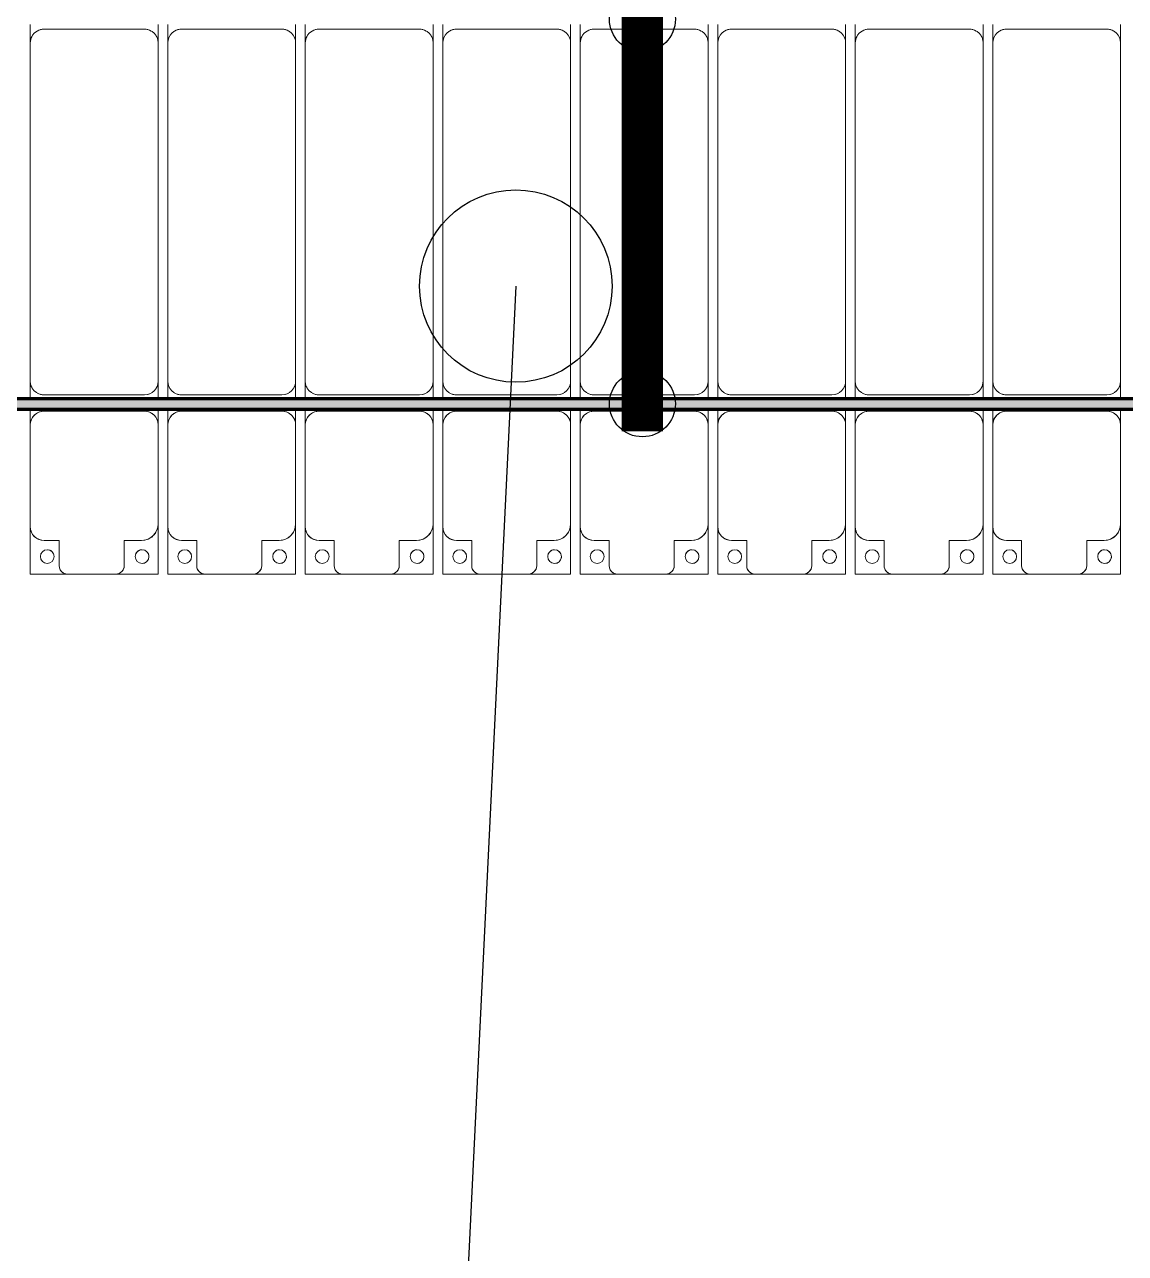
# Model space of a CAD drawing. Header units: millimetres. Extents: x -291190 to 146725, y 19759 to 185158.
# Drawn here: x -55426 to -51423, y 81321 to 85792 of the extents above; entities that cross this region are included whole.
import ezdxf

# ---------------------------------------------------------------- set-up
doc = ezdxf.new("R2010")
doc.units = ezdxf.units.MM
doc.layers.add('A-GENM', color=13, linetype='Continuous', lineweight=9)
doc.layers.add('S-BEAM', color=12, linetype='Continuous', lineweight=9)
for name, color, linetype in [('GC-BICH NEO', 6, 'Continuous'), ('GC-DAY NEO', 5, 'Continuous'), ('GC-HOP 40x60 GIA CUONG', 1, 'Continuous')]:
    doc.layers.add(name, color=color, linetype=linetype)

# ---------------------------------------------------------------- blocks, each defined once
blk = doc.blocks.new('Dải phao đi lại kèm đỡ invester - DẢI PHAO ĐI LẠI-65799-KHUNG KẾT CẤU BÈ PIN 4')
at = {"layer": 'A-GENM', "color": 7}
for p, q in [((116258.4, 1312.2), (116411.8, 1312.2)), ((116258.4, 1129.7), (116258.4, 1312.2)), ((116258.4, 1312.2), (116258.4, 1129.7)), ((116411.8, 1312.2), (116258.4, 1312.2)), ((116588.2, 1312.2), (116411.8, 1312.2)), ((116588.2, 1312.2), (116723.4, 1312.2)), ((116723.4, 1312.2), (116588.2, 1312.2)), ((116723.4, 1312.2), (116723.4, 1139.7)), ((116723.4, 1139.7), (116723.4, 1312.2)), ((116758.4, 1312.2), (116911.8, 1312.2)), ((116758.4, 1129.7), (116758.4, 1312.2)), ((116758.4, 1312.2), (116758.4, 1129.7)), ((116911.8, 1312.2), (116758.4, 1312.2)), ((117088.2, 1312.2), (116911.8, 1312.2)), ((117088.2, 1312.2), (117223.4, 1312.2)), ((117223.4, 1312.2), (117088.2, 1312.2)), ((117223.4, 1312.2), (117223.4, 1139.7)), ((117223.4, 1139.7), (117223.4, 1312.2)), ((117258.4, 1312.2), (117411.8, 1312.2)), ((117258.4, 1129.7), (117258.4, 1312.2)), ((117258.4, 1312.2), (117258.4, 1129.7)), ((117411.8, 1312.2), (117258.4, 1312.2)), ((117588.2, 1312.2), (117411.8, 1312.2)), ((117588.2, 1312.2), (117723.4, 1312.2)), ((117723.4, 1312.2), (117588.2, 1312.2)), ((117723.4, 1312.2), (117723.4, 1139.7)), ((117723.4, 1139.7), (117723.4, 1312.2)), ((117758.4, 1312.2), (117911.8, 1312.2)), ((117758.4, 1129.7), (117758.4, 1312.2)), ((117758.4, 1312.2), (117758.4, 1129.7)), ((117911.8, 1312.2), (117758.4, 1312.2)), ((118088.2, 1312.2), (117911.8, 1312.2)), ((118088.2, 1312.2), (118223.4, 1312.2)), ((118223.4, 1312.2), (118088.2, 1312.2)), ((118223.4, 1312.2), (118223.4, 1139.7)), ((118223.4, 1139.7), (118223.4, 1312.2)), ((118258.4, 1312.2), (118411.8, 1312.2)), ((118258.4, 1129.7), (118258.4, 1312.2)), ((118258.4, 1312.2), (118258.4, 1129.7)), ((118411.8, 1312.2), (118258.4, 1312.2)), ((118588.2, 1312.2), (118411.8, 1312.2)), ((118588.2, 1312.2), (118723.4, 1312.2)), ((118723.4, 1312.2), (118588.2, 1312.2)), ((118723.4, 1312.2), (118723.4, 1139.7)), ((118723.4, 1139.7), (118723.4, 1312.2)), ((118758.4, 1312.2), (118911.8, 1312.2)), ((118758.4, 1129.7), (118758.4, 1312.2)), ((118758.4, 1312.2), (118758.4, 1129.7)), ((118911.8, 1312.2), (118758.4, 1312.2)), ((119088.2, 1312.2), (118911.8, 1312.2)), ((119088.2, 1312.2), (119223.4, 1312.2)), ((119223.4, 1312.2), (119088.2, 1312.2)), ((119223.4, 1312.2), (119223.4, 1139.7)), ((119223.4, 1139.7), (119223.4, 1312.2)), ((119258.4, 1312.2), (119411.8, 1312.2)), ((119258.4, 1129.7), (119258.4, 1312.2)), ((119258.4, 1312.2), (119258.4, 1129.7)), ((119411.8, 1312.2), (119258.4, 1312.2)), ((119588.2, 1312.2), (119411.8, 1312.2)), ((119588.2, 1312.2), (119723.4, 1312.2)), ((119723.4, 1312.2), (119588.2, 1312.2)), ((119723.4, 1312.2), (119723.4, 1139.7)), ((119723.4, 1139.7), (119723.4, 1312.2)), ((119758.4, 1312.2), (119911.8, 1312.2)), ((119758.4, 1129.7), (119758.4, 1312.2)), ((119758.4, 1312.2), (119758.4, 1129.7)), ((119911.8, 1312.2), (119758.4, 1312.2)), ((120088.2, 1312.2), (119911.8, 1312.2)), ((120088.2, 1312.2), (120223.4, 1312.2)), ((120223.4, 1312.2), (120088.2, 1312.2)), ((120223.4, 1312.2), (120223.4, 1139.7)), ((120223.4, 1139.7), (120223.4, 1312.2)), ((116381.8, 1282.2), (116381.8, 1189.7)), ((116618.2, 1189.7), (116618.2, 1282.2)), ((116881.8, 1282.2), (116881.8, 1189.7)), ((117118.2, 1189.7), (117118.2, 1282.2)), ((117381.8, 1282.2), (117381.8, 1189.7)), ((117618.2, 1189.7), (117618.2, 1282.2)), ((117881.8, 1282.2), (117881.8, 1189.7)), ((118118.2, 1189.7), (118118.2, 1282.2)), ((118381.8, 1282.2), (118381.8, 1189.7)), ((118618.2, 1189.7), (118618.2, 1282.2)), ((118881.8, 1282.2), (118881.8, 1189.7)), ((119118.2, 1189.7), (119118.2, 1282.2)), ((119381.8, 1282.2), (119381.8, 1189.7)), ((119618.2, 1189.7), (119618.2, 1282.2)), ((119881.8, 1282.2), (119881.8, 1189.7)), ((120118.2, 1189.7), (120118.2, 1282.2)), ((116381.8, 1189.7), (116318.4, 1189.7)), ((116673.4, 1189.7), (116618.2, 1189.7)), ((116881.8, 1189.7), (116818.4, 1189.7)), ((117173.4, 1189.7), (117118.2, 1189.7)), ((117381.8, 1189.7), (117318.4, 1189.7)), ((117673.4, 1189.7), (117618.2, 1189.7)), ((117881.8, 1189.7), (117818.4, 1189.7)), ((118173.4, 1189.7), (118118.2, 1189.7)), ((118381.8, 1189.7), (118318.4, 1189.7)), ((118673.4, 1189.7), (118618.2, 1189.7)), ((118881.8, 1189.7), (118818.4, 1189.7)), ((119173.4, 1189.7), (119118.2, 1189.7)), ((119381.8, 1189.7), (119318.4, 1189.7)), ((119673.4, 1189.7), (119618.2, 1189.7)), ((119881.8, 1189.7), (119818.4, 1189.7)), ((120173.4, 1189.7), (120118.2, 1189.7)), ((116258.4, 1129.7), (116258.4, 769.7)), ((116723.4, 769.7), (116723.4, 1139.7)), ((116758.4, 1129.7), (116758.4, 769.7)), ((117223.4, 769.7), (117223.4, 1139.7)), ((117258.4, 1129.7), (117258.4, 769.7)), ((117723.4, 769.7), (117723.4, 1139.7)), ((117758.4, 1129.7), (117758.4, 769.7)), ((118223.4, 769.7), (118223.4, 1139.7)), ((118258.4, 1129.7), (118258.4, 769.7)), ((118723.4, 769.7), (118723.4, 1139.7)), ((118758.4, 1129.7), (118758.4, 769.7)), ((119223.4, 769.7), (119223.4, 1139.7)), ((119258.4, 1129.7), (119258.4, 769.7)), ((119723.4, 769.7), (119723.4, 1139.7)), ((119758.4, 1129.7), (119758.4, 769.7)), ((120223.4, 769.7), (120223.4, 1139.7)), ((116258.4, 712.9), (116258.4, 769.7)), ((116258.4, 712.9), (116258.4, 769.7)), ((116723.4, 769.7), (116723.4, 712.9)), ((116723.4, 769.7), (116723.4, 712.9)), ((116758.4, 712.9), (116758.4, 769.7)), ((116758.4, 712.9), (116758.4, 769.7)), ((117223.4, 769.7), (117223.4, 712.9)), ((117223.4, 769.7), (117223.4, 712.9)), ((117258.4, 712.9), (117258.4, 769.7)), ((117258.4, 712.9), (117258.4, 769.7)), ((117723.4, 769.7), (117723.4, 712.9)), ((117723.4, 769.7), (117723.4, 712.9)), ((117758.4, 712.9), (117758.4, 769.7)), ((117758.4, 712.9), (117758.4, 769.7)), ((118223.4, 769.7), (118223.4, 712.9)), ((118223.4, 769.7), (118223.4, 712.9)), ((118258.4, 712.9), (118258.4, 769.7)), ((118258.4, 712.9), (118258.4, 769.7)), ((118723.4, 769.7), (118723.4, 712.9)), ((118723.4, 769.7), (118723.4, 712.9)), ((118758.4, 712.9), (118758.4, 769.7)), ((118758.4, 712.9), (118758.4, 769.7)), ((119223.4, 769.7), (119223.4, 712.9)), ((119223.4, 769.7), (119223.4, 712.9)), ((119258.4, 712.9), (119258.4, 769.7)), ((119258.4, 712.9), (119258.4, 769.7)), ((119723.4, 769.7), (119723.4, 712.9)), ((119723.4, 769.7), (119723.4, 712.9)), ((119758.4, 712.9), (119758.4, 769.7)), ((119758.4, 712.9), (119758.4, 769.7)), ((120223.4, 769.7), (120223.4, 712.9)), ((120223.4, 769.7), (120223.4, 712.9)), ((116308.4, 719.7), (116673.4, 719.7)), ((116808.4, 719.7), (117173.4, 719.7)), ((117308.4, 719.7), (117673.4, 719.7)), ((117808.4, 719.7), (118173.4, 719.7)), ((118308.4, 719.7), (118673.4, 719.7)), ((118808.4, 719.7), (119173.4, 719.7)), ((119308.4, 719.7), (119673.4, 719.7)), ((119808.4, 719.7), (120173.4, 719.7)), ((116258.4, 610.3), (116258.4, 672.9)), ((116258.4, 610.3), (116258.4, 672.9)), ((116723.4, 672.9), (116723.4, 610.3)), ((116723.4, 672.9), (116723.4, 610.3)), ((116758.4, 610.3), (116758.4, 672.9)), ((116758.4, 610.3), (116758.4, 672.9)), ((117223.4, 672.9), (117223.4, 610.3)), ((117223.4, 672.9), (117223.4, 610.3)), ((117258.4, 610.3), (117258.4, 672.9)), ((117258.4, 610.3), (117258.4, 672.9)), ((117723.4, 672.9), (117723.4, 610.3)), ((117723.4, 672.9), (117723.4, 610.3)), ((117758.4, 610.3), (117758.4, 672.9)), ((117758.4, 610.3), (117758.4, 672.9)), ((118223.4, 672.9), (118223.4, 610.3)), ((118223.4, 672.9), (118223.4, 610.3)), ((118258.4, 610.3), (118258.4, 672.9)), ((118258.4, 610.3), (118258.4, 672.9)), ((118723.4, 672.9), (118723.4, 610.3)), ((118723.4, 672.9), (118723.4, 610.3)), ((118758.4, 610.3), (118758.4, 672.9)), ((118758.4, 610.3), (118758.4, 672.9)), ((119223.4, 672.9), (119223.4, 610.3)), ((119223.4, 672.9), (119223.4, 610.3)), ((119258.4, 610.3), (119258.4, 672.9)), ((119258.4, 610.3), (119258.4, 672.9)), ((119723.4, 672.9), (119723.4, 610.3)), ((119723.4, 672.9), (119723.4, 610.3)), ((119758.4, 610.3), (119758.4, 672.9)), ((119758.4, 610.3), (119758.4, 672.9)), ((120223.4, 672.9), (120223.4, 610.3)), ((120223.4, 672.9), (120223.4, 610.3)), ((116673.4, 660.3), (116308.4, 660.3)), ((117173.4, 660.3), (116808.4, 660.3)), ((117673.4, 660.3), (117308.4, 660.3)), ((118173.4, 660.3), (117808.4, 660.3)), ((118673.4, 660.3), (118308.4, 660.3)), ((119173.4, 660.3), (118808.4, 660.3)), ((119673.4, 660.3), (119308.4, 660.3)), ((120173.4, 660.3), (119808.4, 660.3)), ((116258.4, 610.3), (116258.4, -620.3)), ((116723.4, -620.3), (116723.4, 610.3)), ((116758.4, 610.3), (116758.4, -620.3)), ((117223.4, -620.3), (117223.4, 610.3)), ((117258.4, 610.3), (117258.4, -620.3)), ((117723.4, -620.3), (117723.4, 610.3)), ((117758.4, 610.3), (117758.4, -620.3)), ((118223.4, -620.3), (118223.4, 610.3)), ((118258.4, 610.3), (118258.4, -620.3)), ((118723.4, -620.3), (118723.4, 610.3)), ((118758.4, 610.3), (118758.4, -620.3)), ((119223.4, -620.3), (119223.4, 610.3)), ((119258.4, 610.3), (119258.4, -620.3)), ((119723.4, -620.3), (119723.4, 610.3)), ((119758.4, 610.3), (119758.4, -620.3)), ((120223.4, -620.3), (120223.4, 610.3)), ((116258.4, -687.1), (116258.4, -620.3)), ((116258.4, -687.1), (116258.4, -620.3)), ((116723.4, -620.3), (116723.4, -687.1)), ((116723.4, -620.3), (116723.4, -687.1)), ((116758.4, -687.1), (116758.4, -620.3)), ((116758.4, -687.1), (116758.4, -620.3)), ((117223.4, -620.3), (117223.4, -687.1)), ((117223.4, -620.3), (117223.4, -687.1)), ((117258.4, -687.1), (117258.4, -620.3)), ((117258.4, -687.1), (117258.4, -620.3)), ((117723.4, -620.3), (117723.4, -687.1)), ((117723.4, -620.3), (117723.4, -687.1)), ((117758.4, -687.1), (117758.4, -620.3)), ((117758.4, -687.1), (117758.4, -620.3)), ((118223.4, -620.3), (118223.4, -687.1)), ((118223.4, -620.3), (118223.4, -687.1)), ((118258.4, -687.1), (118258.4, -620.3)), ((118258.4, -687.1), (118258.4, -620.3)), ((118723.4, -620.3), (118723.4, -687.1)), ((118723.4, -620.3), (118723.4, -687.1)), ((118758.4, -687.1), (118758.4, -620.3)), ((118758.4, -687.1), (118758.4, -620.3)), ((119223.4, -620.3), (119223.4, -687.1)), ((119223.4, -620.3), (119223.4, -687.1)), ((119258.4, -687.1), (119258.4, -620.3)), ((119258.4, -687.1), (119258.4, -620.3)), ((119723.4, -620.3), (119723.4, -687.1)), ((119723.4, -620.3), (119723.4, -687.1)), ((119758.4, -687.1), (119758.4, -620.3)), ((119758.4, -687.1), (119758.4, -620.3)), ((120223.4, -620.3), (120223.4, -687.1)), ((120223.4, -620.3), (120223.4, -687.1)), ((116308.4, -670.3), (116673.4, -670.3)), ((116808.4, -670.3), (117173.4, -670.3)), ((117308.4, -670.3), (117673.4, -670.3)), ((117808.4, -670.3), (118173.4, -670.3)), ((118308.4, -670.3), (118673.4, -670.3)), ((118808.4, -670.3), (119173.4, -670.3)), ((119308.4, -670.3), (119673.4, -670.3)), ((119808.4, -670.3), (120173.4, -670.3))]:
    blk.add_line(p, q, dxfattribs=at)
for centre, radius, start, end in [((116411.8, 1282.2), 30, 90, 180), ((116411.8, 1282.2), 30, 105, 165), ((116411.8, 1282.2), 30, 135, 165), ((116411.8, 1282.2), 30, 135, 165), ((116411.8, 1282.2), 30, 105, 120), ((116411.8, 1282.2), 30, 105, 120), ((116588.2, 1282.2), 30, 360, 90), ((116588.2, 1282.2), 30, 60, 75), ((116588.2, 1282.2), 30, 15, 75), ((116588.2, 1282.2), 30, 60, 75), ((116588.2, 1282.2), 30, 15, 30), ((116588.2, 1282.2), 30, 15, 30), ((116911.8, 1282.2), 30, 90, 180), ((116911.8, 1282.2), 30, 105, 165), ((116911.8, 1282.2), 30, 135, 165), ((116911.8, 1282.2), 30, 135, 165), ((116911.8, 1282.2), 30, 105, 120), ((116911.8, 1282.2), 30, 105, 120), ((117088.2, 1282.2), 30, 360, 90), ((117088.2, 1282.2), 30, 60, 75), ((117088.2, 1282.2), 30, 15, 75), ((117088.2, 1282.2), 30, 60, 75), ((117088.2, 1282.2), 30, 15, 30), ((117088.2, 1282.2), 30, 15, 30), ((117411.8, 1282.2), 30, 90, 180), ((117411.8, 1282.2), 30, 105, 165), ((117411.8, 1282.2), 30, 135, 165), ((117411.8, 1282.2), 30, 135, 165), ((117411.8, 1282.2), 30, 105, 120), ((117411.8, 1282.2), 30, 105, 120), ((117588.2, 1282.2), 30, 360, 90), ((117588.2, 1282.2), 30, 60, 75), ((117588.2, 1282.2), 30, 15, 75), ((117588.2, 1282.2), 30, 60, 75), ((117588.2, 1282.2), 30, 15, 30), ((117588.2, 1282.2), 30, 15, 30), ((117911.8, 1282.2), 30, 90, 180), ((117911.8, 1282.2), 30, 105, 165), ((117911.8, 1282.2), 30, 135, 165), ((117911.8, 1282.2), 30, 135, 165), ((117911.8, 1282.2), 30, 105, 120), ((117911.8, 1282.2), 30, 105, 120), ((118088.2, 1282.2), 30, 360, 90), ((118088.2, 1282.2), 30, 60, 75), ((118088.2, 1282.2), 30, 15, 75), ((118088.2, 1282.2), 30, 60, 75), ((118088.2, 1282.2), 30, 15, 30), ((118088.2, 1282.2), 30, 15, 30), ((118411.8, 1282.2), 30, 90, 180), ((118411.8, 1282.2), 30, 105, 165), ((118411.8, 1282.2), 30, 135, 165), ((118411.8, 1282.2), 30, 135, 165), ((118411.8, 1282.2), 30, 105, 120), ((118411.8, 1282.2), 30, 105, 120), ((118588.2, 1282.2), 30, 360, 90), ((118588.2, 1282.2), 30, 60, 75), ((118588.2, 1282.2), 30, 15, 75), ((118588.2, 1282.2), 30, 60, 75), ((118588.2, 1282.2), 30, 15, 30), ((118588.2, 1282.2), 30, 15, 30), ((118911.8, 1282.2), 30, 90, 180), ((118911.8, 1282.2), 30, 105, 165), ((118911.8, 1282.2), 30, 135, 165), ((118911.8, 1282.2), 30, 135, 165), ((118911.8, 1282.2), 30, 105, 120), ((118911.8, 1282.2), 30, 105, 120), ((119088.2, 1282.2), 30, 360, 90), ((119088.2, 1282.2), 30, 60, 75), ((119088.2, 1282.2), 30, 15, 75), ((119088.2, 1282.2), 30, 60, 75), ((119088.2, 1282.2), 30, 15, 30), ((119088.2, 1282.2), 30, 15, 30), ((119411.8, 1282.2), 30, 90, 180), ((119411.8, 1282.2), 30, 105, 165), ((119411.8, 1282.2), 30, 135, 165), ((119411.8, 1282.2), 30, 135, 165), ((119411.8, 1282.2), 30, 105, 120), ((119411.8, 1282.2), 30, 105, 120), ((119588.2, 1282.2), 30, 360, 90), ((119588.2, 1282.2), 30, 60, 75), ((119588.2, 1282.2), 30, 15, 75), ((119588.2, 1282.2), 30, 60, 75), ((119588.2, 1282.2), 30, 15, 30), ((119588.2, 1282.2), 30, 15, 30), ((119911.8, 1282.2), 30, 90, 180), ((119911.8, 1282.2), 30, 105, 165), ((119911.8, 1282.2), 30, 135, 165), ((119911.8, 1282.2), 30, 135, 165), ((119911.8, 1282.2), 30, 105, 120), ((119911.8, 1282.2), 30, 105, 120), ((120088.2, 1282.2), 30, 360, 90), ((120088.2, 1282.2), 30, 60, 75), ((120088.2, 1282.2), 30, 15, 75), ((120088.2, 1282.2), 30, 60, 75), ((120088.2, 1282.2), 30, 15, 30), ((120088.2, 1282.2), 30, 15, 30), ((116316.8, 1248.6), 25, 90, 270), ((116316.8, 1248.6), 25, 90, 255), ((116316.8, 1248.6), 25, 270, 90), ((116316.8, 1248.6), 25, 0, 90), ((116661.8, 1248.6), 25, 90, 270), ((116661.8, 1248.6), 25, 90, 180), ((116661.8, 1248.6), 25, 270, 90), ((116661.8, 1248.6), 25, 270, 90), ((116816.8, 1248.6), 25, 90, 270), ((116816.8, 1248.6), 25, 90, 255), ((116816.8, 1248.6), 25, 270, 90), ((116816.8, 1248.6), 25, 0, 90), ((117161.8, 1248.6), 25, 90, 270), ((117161.8, 1248.6), 25, 90, 180), ((117161.8, 1248.6), 25, 270, 90), ((117161.8, 1248.6), 25, 270, 90), ((117316.8, 1248.6), 25, 90, 270), ((117316.8, 1248.6), 25, 90, 255), ((117316.8, 1248.6), 25, 270, 90), ((117316.8, 1248.6), 25, 0, 90), ((117661.8, 1248.6), 25, 90, 270), ((117661.8, 1248.6), 25, 90, 180), ((117661.8, 1248.6), 25, 270, 90), ((117661.8, 1248.6), 25, 270, 90), ((117816.8, 1248.6), 25, 90, 270), ((117816.8, 1248.6), 25, 90, 255), ((117816.8, 1248.6), 25, 270, 90), ((117816.8, 1248.6), 25, 0, 90), ((118161.8, 1248.6), 25, 90, 270), ((118161.8, 1248.6), 25, 90, 180), ((118161.8, 1248.6), 25, 270, 90), ((118161.8, 1248.6), 25, 270, 90), ((118316.8, 1248.6), 25, 90, 270), ((118316.8, 1248.6), 25, 90, 255), ((118316.8, 1248.6), 25, 270, 90), ((118316.8, 1248.6), 25, 0, 90), ((118661.8, 1248.6), 25, 90, 270), ((118661.8, 1248.6), 25, 90, 180), ((118661.8, 1248.6), 25, 270, 90), ((118661.8, 1248.6), 25, 270, 90), ((118816.8, 1248.6), 25, 90, 270), ((118816.8, 1248.6), 25, 90, 255), ((118816.8, 1248.6), 25, 270, 90), ((118816.8, 1248.6), 25, 0, 90), ((119161.8, 1248.6), 25, 90, 270), ((119161.8, 1248.6), 25, 90, 180), ((119161.8, 1248.6), 25, 270, 90), ((119161.8, 1248.6), 25, 270, 90), ((119316.8, 1248.6), 25, 90, 270), ((119316.8, 1248.6), 25, 90, 255), ((119316.8, 1248.6), 25, 270, 90), ((119316.8, 1248.6), 25, 0, 90), ((119661.8, 1248.6), 25, 90, 270), ((119661.8, 1248.6), 25, 90, 180), ((119661.8, 1248.6), 25, 270, 90), ((119661.8, 1248.6), 25, 270, 90), ((119816.8, 1248.6), 25, 90, 270), ((119816.8, 1248.6), 25, 90, 255), ((119816.8, 1248.6), 25, 270, 90), ((119816.8, 1248.6), 25, 0, 90), ((120161.8, 1248.6), 25, 90, 270), ((120161.8, 1248.6), 25, 90, 180), ((120161.8, 1248.6), 25, 270, 90), ((120161.8, 1248.6), 25, 270, 90), ((116316.8, 1248.6), 25, 270, 285), ((116316.8, 1248.6), 25, 300, 345), ((116661.8, 1248.6), 25, 195, 255), ((116816.8, 1248.6), 25, 270, 285), ((116816.8, 1248.6), 25, 300, 345), ((117161.8, 1248.6), 25, 195, 255), ((117316.8, 1248.6), 25, 270, 285), ((117316.8, 1248.6), 25, 300, 345), ((117661.8, 1248.6), 25, 195, 255), ((117816.8, 1248.6), 25, 270, 285), ((117816.8, 1248.6), 25, 300, 345), ((118161.8, 1248.6), 25, 195, 255), ((118316.8, 1248.6), 25, 270, 285), ((118316.8, 1248.6), 25, 300, 345), ((118661.8, 1248.6), 25, 195, 255), ((118816.8, 1248.6), 25, 270, 285), ((118816.8, 1248.6), 25, 300, 345), ((119161.8, 1248.6), 25, 195, 255), ((119316.8, 1248.6), 25, 270, 285), ((119316.8, 1248.6), 25, 300, 345), ((119661.8, 1248.6), 25, 195, 255), ((119816.8, 1248.6), 25, 270, 285), ((119816.8, 1248.6), 25, 300, 345), ((120161.8, 1248.6), 25, 195, 255), ((120161.8, 1248.6), 25, 267.5104, 270), ((116318.4, 1129.7), 60, 90, 180), ((116318.4, 1129.7), 60, 90, 150), ((116318.4, 1129.7), 60, 135, 150), ((116318.4, 1129.7), 60, 135, 150), ((116673.4, 1139.7), 50, 0, 90), ((116673.4, 1139.7), 50, 45, 90), ((116673.4, 1139.7), 50, 15, 90), ((116673.4, 1139.7), 50, 45, 90), ((116818.4, 1129.7), 60, 90, 180), ((116818.4, 1129.7), 60, 90, 150), ((116818.4, 1129.7), 60, 135, 150), ((116818.4, 1129.7), 60, 135, 150), ((117173.4, 1139.7), 50, 0, 90), ((117173.4, 1139.7), 50, 45, 90), ((117173.4, 1139.7), 50, 15, 90), ((117173.4, 1139.7), 50, 45, 90), ((117318.4, 1129.7), 60, 90, 180), ((117318.4, 1129.7), 60, 90, 150), ((117318.4, 1129.7), 60, 135, 150), ((117318.4, 1129.7), 60, 135, 150), ((117673.4, 1139.7), 50, 0, 90), ((117673.4, 1139.7), 50, 45, 90), ((117673.4, 1139.7), 50, 15, 90), ((117673.4, 1139.7), 50, 45, 90), ((117818.4, 1129.7), 60, 90, 180), ((117818.4, 1129.7), 60, 90, 150), ((117818.4, 1129.7), 60, 135, 150), ((117818.4, 1129.7), 60, 135, 150), ((118173.4, 1139.7), 50, 0, 90), ((118173.4, 1139.7), 50, 45, 90), ((118173.4, 1139.7), 50, 15, 90), ((118173.4, 1139.7), 50, 45, 90), ((118318.4, 1129.7), 60, 90, 180), ((118318.4, 1129.7), 60, 90, 150), ((118318.4, 1129.7), 60, 135, 150), ((118318.4, 1129.7), 60, 135, 150), ((118673.4, 1139.7), 50, 0, 90), ((118673.4, 1139.7), 50, 45, 90), ((118673.4, 1139.7), 50, 15, 90), ((118673.4, 1139.7), 50, 45, 90), ((118818.4, 1129.7), 60, 90, 180), ((118818.4, 1129.7), 60, 90, 150), ((118818.4, 1129.7), 60, 135, 150), ((118818.4, 1129.7), 60, 135, 150), ((119173.4, 1139.7), 50, 0, 90), ((119173.4, 1139.7), 50, 45, 90), ((119173.4, 1139.7), 50, 15, 90), ((119173.4, 1139.7), 50, 45, 90), ((119318.4, 1129.7), 60, 90, 180), ((119318.4, 1129.7), 60, 90, 150), ((119318.4, 1129.7), 60, 135, 150), ((119318.4, 1129.7), 60, 135, 150), ((119673.4, 1139.7), 50, 0, 90), ((119673.4, 1139.7), 50, 45, 90), ((119673.4, 1139.7), 50, 15, 90), ((119673.4, 1139.7), 50, 45, 90), ((119818.4, 1129.7), 60, 90, 180), ((119818.4, 1129.7), 60, 90, 150), ((119818.4, 1129.7), 60, 135, 150), ((119818.4, 1129.7), 60, 135, 150), ((120173.4, 1139.7), 50, 0, 90), ((120173.4, 1139.7), 50, 45, 90), ((120173.4, 1139.7), 50, 15, 90), ((120173.4, 1139.7), 50, 45, 90), ((116308.4, 769.7), 50, 180, 270), ((116673.4, 769.7), 50, 270, 0), ((116808.4, 769.7), 50, 180, 270), ((117173.4, 769.7), 50, 270, 0), ((117308.4, 769.7), 50, 180, 270), ((117673.4, 769.7), 50, 270, 0), ((117808.4, 769.7), 50, 180, 270), ((118173.4, 769.7), 50, 270, 0), ((118308.4, 769.7), 50, 180, 270), ((118673.4, 769.7), 50, 270, 0), ((118808.4, 769.7), 50, 180, 270), ((119173.4, 769.7), 50, 270, 0), ((119308.4, 769.7), 50, 180, 270), ((119673.4, 769.7), 50, 270, 0), ((119808.4, 769.7), 50, 180, 270), ((120173.4, 769.7), 50, 270, 0), ((116308.4, 769.7), 50, 195, 270), ((116673.4, 769.7), 50, 270, 345), ((116808.4, 769.7), 50, 195, 270), ((117173.4, 769.7), 50, 270, 345), ((117308.4, 769.7), 50, 195, 270), ((117673.4, 769.7), 50, 270, 345), ((117808.4, 769.7), 50, 195, 270), ((118173.4, 769.7), 50, 270, 345), ((118308.4, 769.7), 50, 195, 270), ((118673.4, 769.7), 50, 270, 345), ((118808.4, 769.7), 50, 195, 270), ((119173.4, 769.7), 50, 270, 345), ((119308.4, 769.7), 50, 195, 270), ((119673.4, 769.7), 50, 270, 345), ((119808.4, 769.7), 50, 195, 270), ((120173.4, 769.7), 50, 270, 345), ((116308.4, 610.3), 50, 90, 180), ((116308.4, 610.3), 50, 150, 180), ((116308.4, 610.3), 50, 105, 120), ((116673.4, 610.3), 50, 360, 90), ((116673.4, 610.3), 50, 60, 90), ((116673.4, 610.3), 50, 15, 30), ((116808.4, 610.3), 50, 90, 180), ((116808.4, 610.3), 50, 150, 180), ((116808.4, 610.3), 50, 105, 120), ((117173.4, 610.3), 50, 360, 90), ((117173.4, 610.3), 50, 60, 90), ((117173.4, 610.3), 50, 15, 30), ((117308.4, 610.3), 50, 90, 180), ((117308.4, 610.3), 50, 150, 180), ((117308.4, 610.3), 50, 105, 120), ((117673.4, 610.3), 50, 360, 90), ((117673.4, 610.3), 50, 60, 90), ((117673.4, 610.3), 50, 15, 30), ((117808.4, 610.3), 50, 90, 180), ((117808.4, 610.3), 50, 150, 180), ((117808.4, 610.3), 50, 105, 120), ((118173.4, 610.3), 50, 360, 90), ((118173.4, 610.3), 50, 60, 90), ((118173.4, 610.3), 50, 15, 30), ((118308.4, 610.3), 50, 90, 180), ((118308.4, 610.3), 50, 150, 180), ((118308.4, 610.3), 50, 105, 120), ((118673.4, 610.3), 50, 360, 90), ((118673.4, 610.3), 50, 60, 90), ((118673.4, 610.3), 50, 15, 30), ((118808.4, 610.3), 50, 90, 180), ((118808.4, 610.3), 50, 150, 180), ((118808.4, 610.3), 50, 105, 120), ((119173.4, 610.3), 50, 360, 90), ((119173.4, 610.3), 50, 60, 90), ((119173.4, 610.3), 50, 15, 30), ((119308.4, 610.3), 50, 90, 180), ((119308.4, 610.3), 50, 150, 180), ((119308.4, 610.3), 50, 105, 120), ((119673.4, 610.3), 50, 360, 90), ((119673.4, 610.3), 50, 60, 90), ((119673.4, 610.3), 50, 15, 30), ((119808.4, 610.3), 50, 90, 180), ((119808.4, 610.3), 50, 150, 180), ((119808.4, 610.3), 50, 105, 120), ((120173.4, 610.3), 50, 360, 90), ((120173.4, 610.3), 50, 60, 90), ((120173.4, 610.3), 50, 15, 30), ((116308.4, -620.3), 50, 180, 270), ((116673.4, -620.3), 50, 270, 0), ((116673.4, -620.3), 50, 330, 0), ((116808.4, -620.3), 50, 180, 270), ((117173.4, -620.3), 50, 270, 0), ((117173.4, -620.3), 50, 330, 0), ((117308.4, -620.3), 50, 180, 270), ((117673.4, -620.3), 50, 270, 0), ((117673.4, -620.3), 50, 330, 0), ((117808.4, -620.3), 50, 180, 270), ((118173.4, -620.3), 50, 270, 0), ((118173.4, -620.3), 50, 330, 0), ((118308.4, -620.3), 50, 180, 270), ((118673.4, -620.3), 50, 270, 0), ((118673.4, -620.3), 50, 330, 0), ((118808.4, -620.3), 50, 180, 270), ((119173.4, -620.3), 50, 270, 0), ((119173.4, -620.3), 50, 330, 0), ((119308.4, -620.3), 50, 180, 270), ((119673.4, -620.3), 50, 270, 0), ((119673.4, -620.3), 50, 330, 0), ((119808.4, -620.3), 50, 180, 270), ((120173.4, -620.3), 50, 270, 0), ((120173.4, -620.3), 50, 330, 0), ((116308.4, -620.3), 50, 195, 210), ((116308.4, -620.3), 50, 240, 270), ((116673.4, -620.3), 50, 270, 300), ((116808.4, -620.3), 50, 195, 210), ((116808.4, -620.3), 50, 240, 270), ((117173.4, -620.3), 50, 270, 300), ((117308.4, -620.3), 50, 195, 210), ((117308.4, -620.3), 50, 240, 270), ((117673.4, -620.3), 50, 270, 300), ((117808.4, -620.3), 50, 195, 210), ((117808.4, -620.3), 50, 240, 270), ((118173.4, -620.3), 50, 270, 300), ((118308.4, -620.3), 50, 195, 210), ((118308.4, -620.3), 50, 240, 270), ((118673.4, -620.3), 50, 270, 300), ((118808.4, -620.3), 50, 195, 210), ((118808.4, -620.3), 50, 240, 270), ((119173.4, -620.3), 50, 270, 300), ((119308.4, -620.3), 50, 195, 210), ((119308.4, -620.3), 50, 240, 270), ((119673.4, -620.3), 50, 270, 300), ((119808.4, -620.3), 50, 195, 210), ((119808.4, -620.3), 50, 240, 270), ((120173.4, -620.3), 50, 270, 300)]:
    blk.add_arc(centre, radius, start, end, dxfattribs=at)
blk = doc.blocks.new('Dầm C52 - Dầm C52-V25-KHUNG KẾT CẤU BÈ PIN 4')
at = {"layer": 'S-BEAM', "lineweight": 140}
blk.add_hatch(color=1, dxfattribs=at).paths.add_polyline_path([(-173700.3, 20), (-174539.9, 20), (-174539.9, -20), (174539.9, -20), (174539.9, 20), (-172791.8, 20)])
at = {"layer": 'S-BEAM', "color": 1, "lineweight": 140}
for p, q in [((-174539.9, 20), (174539.9, 20)), ((174539.9, -20), (-174539.9, -20))]:
    blk.add_line(p, q, dxfattribs=at)

msp = doc.modelspace()

# ---------------------------------------------------------------- linework, layer by layer
at = {"layer": 'GC-BICH NEO'}
msp.add_circle((-53640.1, 84840.2), 350, dxfattribs=at)
at = {"layer": 'GC-DAY NEO'}
msp.add_line((-53640.1, 84840.2), (-54027.4, 76849.6), dxfattribs=at)
at = {"layer": 'GC-HOP 40x60 GIA CUONG', "const_width": 150}
msp.add_lwpolyline([(-53179.7, 84311.7), (-53179.7, 99311.7)], dxfattribs=at)
at = {"layer": 'GC-HOP 40x60 GIA CUONG'}
for centre in [(-53179.7, 85811.7), (-53179.7, 84411.7)]:
    msp.add_circle(centre, 120, dxfattribs=at)

# ---------------------------------------------------------------- block references
at = {"layer": 'A-GENM', "color": 7, "rotation": 180}
msp.add_blockref('Dải phao đi lại kèm đỡ invester - DẢI PHAO ĐI LẠI-65799-KHUNG KẾT CẤU BÈ PIN 4', (64817.6, 85104.6), dxfattribs=at)
at = {"layer": 'S-BEAM', "color": 1, "lineweight": 140, "rotation": 180}
msp.add_blockref('Dầm C52 - Dầm C52-V25-KHUNG KẾT CẤU BÈ PIN 4', (-109123.8, 84411.7), dxfattribs=at)

doc.saveas('drawing.dxf')
